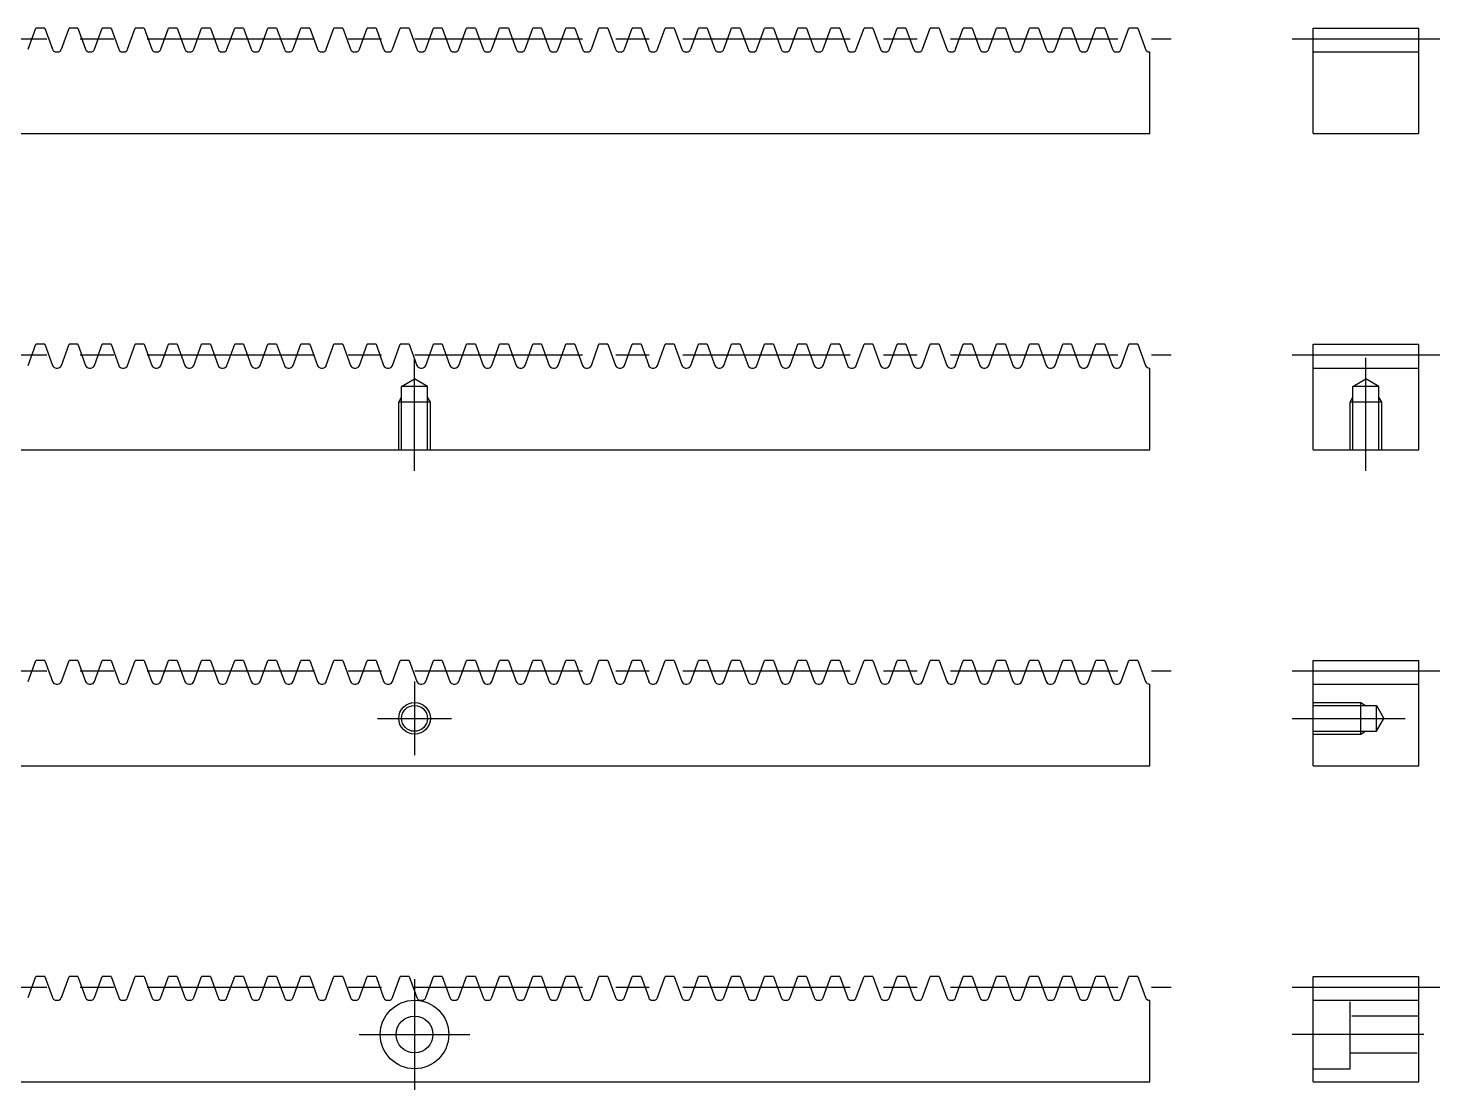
# Model space of a CAD drawing. Extents: x 0 to 537, y -23 to 115.
# Drawn here: x 403.1 to 537, y 14.3 to 115 of the extents above; entities that cross this region are included whole.
import ezdxf

# ---------------------------------------------------------------- set-up
doc = ezdxf.new("R2010")
doc.units = 0
doc.header["$LTSCALE"] = 0.5
doc.linetypes.add('CENTER', pattern=[50.8, 31.75, -6.35, 6.35, -6.35])
doc.linetypes.add('DASHED', pattern=[19.05, 12.7, -6.35])
for name, color, linetype in [('MSM_CENTER', 1, 'CENTER'), ('MSM_CONTINUOUS', 7, 'CONTINUOUS'), ('MSM_DASHED', 4, 'DASHED'), ('MSM_NARROW', 5, 'CONTINUOUS')]:
    doc.layers.add(name, color=color, linetype=linetype)

msp = doc.modelspace()

# ---------------------------------------------------------------- linework, layer by layer
at = {"layer": 'MSM_CENTER'}
for p, q in [((8, 114), (511.51, 114)), ((523, 114), (537, 114)), ((8, 84), (511.51, 84)), ((439.76, 73), (439.76, 83.71)), ((523, 84), (537, 84)), ((530, 73), (530, 83.71)), ((8, 54), (511.51, 54)), ((523, 54), (537, 54)), ((439.76, 53), (439.76, 46)), ((436.26, 49.5), (443.25, 49.5)), ((523, 49.5), (533.71, 49.5)), ((439.76, 24.75), (439.76, 14.25)), ((8, 24), (511.51, 24)), ((523, 24), (537, 24)), ((434.51, 19.5), (445, 19.5)), ((535.5, 19.5), (523, 19.5))]:
    msp.add_line(p, q, dxfattribs=at)
at = {"layer": 'MSM_CONTINUOUS'}
for p, q in [((403.12, 113), (403.85, 115)), ((404.69, 115), (403.85, 115)), ((404.69, 115), (405.42, 113)), ((406.26, 113), (406.99, 115)), ((407.83, 115), (406.99, 115)), ((407.83, 115), (408.56, 113)), ((409.4, 113), (410.13, 115)), ((410.97, 115), (410.13, 115)), ((410.97, 115), (411.7, 113)), ((412.54, 113), (413.27, 115)), ((414.11, 115), (413.27, 115)), ((414.11, 115), (414.84, 113)), ((415.69, 113), (416.41, 115)), ((417.26, 115), (416.41, 115)), ((417.26, 115), (417.98, 113)), ((418.83, 113), (419.56, 115)), ((420.4, 115), (419.56, 115)), ((420.4, 115), (421.13, 113)), ((421.97, 113), (422.7, 115)), ((423.54, 115), (422.7, 115)), ((423.54, 115), (424.27, 113)), ((425.11, 113), (425.84, 115)), ((426.68, 115), (425.84, 115)), ((426.68, 115), (427.41, 113)), ((428.25, 113), (428.98, 115)), ((429.82, 115), (428.98, 115)), ((429.82, 115), (430.55, 113)), ((431.39, 113), (432.12, 115)), ((432.96, 115), (432.12, 115)), ((432.96, 115), (433.69, 113)), ((434.54, 113), (435.26, 115)), ((436.11, 115), (435.26, 115)), ((436.11, 115), (436.83, 113)), ((437.68, 113), (438.4, 115)), ((439.25, 115), (438.4, 115)), ((439.25, 115), (439.98, 113)), ((440.82, 113), (441.55, 115)), ((442.39, 115), (441.55, 115)), ((442.39, 115), (443.12, 113)), ((443.96, 113), (444.69, 115)), ((445.53, 115), (444.69, 115)), ((445.53, 115), (446.26, 113)), ((447.1, 113), (447.83, 115)), ((448.67, 115), (447.83, 115)), ((448.67, 115), (449.4, 113)), ((450.24, 113), (450.97, 115)), ((451.81, 115), (450.97, 115)), ((451.81, 115), (452.54, 113)), ((453.38, 113), (454.11, 115)), ((454.96, 115), (454.11, 115)), ((454.96, 115), (455.68, 113)), ((456.53, 113), (457.25, 115)), ((458.1, 115), (457.25, 115)), ((458.1, 115), (458.83, 113)), ((459.67, 113), (460.4, 115)), ((461.24, 115), (460.4, 115)), ((461.24, 115), (461.97, 113)), ((462.81, 113), (463.54, 115)), ((464.38, 115), (463.54, 115)), ((464.38, 115), (465.11, 113)), ((465.95, 113), (466.68, 115)), ((467.52, 115), (466.68, 115)), ((467.52, 115), (468.25, 113)), ((469.09, 113), (469.82, 115)), ((470.66, 115), (469.82, 115)), ((470.66, 115), (471.39, 113)), ((472.23, 113), (472.96, 115)), ((473.81, 115), (472.96, 115)), ((473.81, 115), (474.53, 113)), ((475.38, 113), (476.1, 115)), ((476.95, 115), (476.1, 115)), ((476.95, 115), (477.67, 113)), ((478.52, 113), (479.25, 115)), ((480.09, 115), (479.25, 115)), ((480.09, 115), (480.82, 113)), ((481.66, 113), (482.39, 115)), ((483.23, 115), (482.39, 115)), ((483.23, 115), (483.96, 113)), ((484.8, 113), (485.53, 115)), ((486.37, 115), (485.53, 115)), ((486.37, 115), (487.1, 113)), ((487.94, 113), (488.67, 115)), ((489.51, 115), (488.67, 115)), ((489.51, 115), (490.24, 113)), ((491.08, 113), (491.81, 115)), ((492.65, 115), (491.81, 115)), ((492.65, 115), (493.38, 113)), ((494.23, 113), (494.95, 115)), ((495.8, 115), (494.95, 115)), ((495.8, 115), (496.52, 113)), ((497.37, 113), (498.1, 115)), ((498.94, 115), (498.1, 115)), ((498.94, 115), (499.67, 113)), ((500.51, 113), (501.24, 115)), ((502.08, 115), (501.24, 115)), ((502.08, 115), (502.81, 113)), ((503.65, 113), (504.38, 115)), ((505.22, 115), (504.38, 115)), ((505.22, 115), (505.95, 113)), ((506.79, 113), (507.52, 115)), ((508.36, 115), (507.52, 115)), ((508.36, 115), (509.09, 113)), ((525, 115), (535, 115)), ((525, 105), (525, 115)), ((535, 105), (535, 115)), ((405.78, 112.75), (405.9, 112.75)), ((408.92, 112.75), (409.05, 112.75)), ((412.06, 112.75), (412.19, 112.75)), ((415.2, 112.75), (415.33, 112.75)), ((418.34, 112.75), (418.47, 112.75)), ((421.48, 112.75), (421.61, 112.75)), ((424.62, 112.75), (424.75, 112.75)), ((427.77, 112.75), (427.89, 112.75)), ((430.91, 112.75), (431.04, 112.75)), ((434.05, 112.75), (434.18, 112.75)), ((437.19, 112.75), (437.32, 112.75)), ((440.33, 112.75), (440.46, 112.75)), ((443.47, 112.75), (443.6, 112.75)), ((446.62, 112.75), (446.74, 112.75)), ((449.76, 112.75), (449.89, 112.75)), ((452.9, 112.75), (453.03, 112.75)), ((456.04, 112.75), (456.17, 112.75)), ((459.18, 112.75), (459.31, 112.75)), ((462.32, 112.75), (462.45, 112.75)), ((465.47, 112.75), (465.59, 112.75)), ((468.61, 112.75), (468.74, 112.75)), ((471.75, 112.75), (471.88, 112.75)), ((474.89, 112.75), (475.02, 112.75)), ((478.03, 112.75), (478.16, 112.75)), ((481.17, 112.75), (481.3, 112.75)), ((484.32, 112.75), (484.44, 112.75)), ((487.46, 112.75), (487.59, 112.75)), ((490.6, 112.75), (490.73, 112.75)), ((493.74, 112.75), (493.87, 112.75)), ((496.88, 112.75), (497.01, 112.75)), ((500.02, 112.75), (500.15, 112.75)), ((503.16, 112.75), (503.29, 112.75)), ((506.31, 112.75), (506.43, 112.75)), ((509.45, 112.75), (509.51, 112.75)), ((509.51, 105), (509.51, 112.75)), ((525, 112.75), (535, 112.75)), ((10, 105), (509.51, 105)), ((525, 105), (535, 105)), ((403.12, 83), (403.85, 85)), ((404.69, 85), (403.85, 85)), ((404.69, 85), (405.42, 83)), ((406.26, 83), (406.99, 85)), ((407.83, 85), (406.99, 85)), ((407.83, 85), (408.56, 83)), ((409.4, 83), (410.13, 85)), ((410.97, 85), (410.13, 85)), ((410.97, 85), (411.7, 83)), ((412.54, 83), (413.27, 85)), ((414.11, 85), (413.27, 85)), ((414.11, 85), (414.84, 83)), ((415.69, 83), (416.41, 85)), ((417.26, 85), (416.41, 85)), ((417.26, 85), (417.98, 83)), ((418.83, 83), (419.56, 85)), ((420.4, 85), (419.56, 85)), ((420.4, 85), (421.13, 83)), ((421.97, 83), (422.7, 85)), ((423.54, 85), (422.7, 85)), ((423.54, 85), (424.27, 83)), ((425.11, 83), (425.84, 85)), ((426.68, 85), (425.84, 85)), ((426.68, 85), (427.41, 83)), ((428.25, 83), (428.98, 85)), ((429.82, 85), (428.98, 85)), ((429.82, 85), (430.55, 83)), ((431.39, 83), (432.12, 85)), ((432.96, 85), (432.12, 85)), ((432.96, 85), (433.69, 83)), ((434.54, 83), (435.26, 85)), ((436.11, 85), (435.26, 85)), ((436.11, 85), (436.83, 83)), ((437.68, 83), (438.4, 85)), ((439.25, 85), (438.4, 85)), ((439.25, 85), (439.98, 83)), ((440.82, 83), (441.55, 85)), ((442.39, 85), (441.55, 85)), ((442.39, 85), (443.12, 83)), ((443.96, 83), (444.69, 85)), ((445.53, 85), (444.69, 85)), ((445.53, 85), (446.26, 83)), ((447.1, 83), (447.83, 85)), ((448.67, 85), (447.83, 85)), ((448.67, 85), (449.4, 83)), ((450.24, 83), (450.97, 85)), ((451.81, 85), (450.97, 85)), ((451.81, 85), (452.54, 83)), ((453.38, 83), (454.11, 85)), ((454.96, 85), (454.11, 85)), ((454.96, 85), (455.68, 83)), ((456.53, 83), (457.25, 85)), ((458.1, 85), (457.25, 85)), ((458.1, 85), (458.83, 83)), ((459.67, 83), (460.4, 85)), ((461.24, 85), (460.4, 85)), ((461.24, 85), (461.97, 83)), ((462.81, 83), (463.54, 85)), ((464.38, 85), (463.54, 85)), ((464.38, 85), (465.11, 83)), ((465.95, 83), (466.68, 85)), ((467.52, 85), (466.68, 85)), ((467.52, 85), (468.25, 83)), ((469.09, 83), (469.82, 85)), ((470.66, 85), (469.82, 85)), ((470.66, 85), (471.39, 83)), ((472.23, 83), (472.96, 85)), ((473.81, 85), (472.96, 85)), ((473.81, 85), (474.53, 83)), ((475.38, 83), (476.1, 85)), ((476.95, 85), (476.1, 85)), ((476.95, 85), (477.67, 83)), ((478.52, 83), (479.25, 85)), ((480.09, 85), (479.25, 85)), ((480.09, 85), (480.82, 83)), ((481.66, 83), (482.39, 85)), ((483.23, 85), (482.39, 85)), ((483.23, 85), (483.96, 83)), ((484.8, 83), (485.53, 85)), ((486.37, 85), (485.53, 85)), ((486.37, 85), (487.1, 83)), ((487.94, 83), (488.67, 85)), ((489.51, 85), (488.67, 85)), ((489.51, 85), (490.24, 83)), ((491.08, 83), (491.81, 85)), ((492.65, 85), (491.81, 85)), ((492.65, 85), (493.38, 83)), ((494.23, 83), (494.95, 85)), ((495.8, 85), (494.95, 85)), ((495.8, 85), (496.52, 83)), ((497.37, 83), (498.1, 85)), ((498.94, 85), (498.1, 85)), ((498.94, 85), (499.67, 83)), ((500.51, 83), (501.24, 85)), ((502.08, 85), (501.24, 85)), ((502.08, 85), (502.81, 83)), ((503.65, 83), (504.38, 85)), ((505.22, 85), (504.38, 85)), ((505.22, 85), (505.95, 83)), ((506.79, 83), (507.52, 85)), ((508.36, 85), (507.52, 85)), ((508.36, 85), (509.09, 83)), ((525, 85), (535, 85)), ((525, 75), (525, 85)), ((535, 75), (535, 85)), ((405.78, 82.75), (405.9, 82.75)), ((408.92, 82.75), (409.05, 82.75)), ((412.06, 82.75), (412.19, 82.75)), ((415.2, 82.75), (415.33, 82.75)), ((418.34, 82.75), (418.47, 82.75)), ((421.48, 82.75), (421.61, 82.75)), ((424.62, 82.75), (424.75, 82.75)), ((427.77, 82.75), (427.89, 82.75)), ((430.91, 82.75), (431.04, 82.75)), ((434.05, 82.75), (434.18, 82.75)), ((437.19, 82.75), (437.32, 82.75)), ((440.33, 82.75), (440.46, 82.75)), ((443.47, 82.75), (443.6, 82.75)), ((446.62, 82.75), (446.74, 82.75)), ((449.76, 82.75), (449.89, 82.75)), ((452.9, 82.75), (453.03, 82.75)), ((456.04, 82.75), (456.17, 82.75)), ((459.18, 82.75), (459.31, 82.75)), ((462.32, 82.75), (462.45, 82.75)), ((465.47, 82.75), (465.59, 82.75)), ((468.61, 82.75), (468.74, 82.75)), ((471.75, 82.75), (471.88, 82.75)), ((474.89, 82.75), (475.02, 82.75)), ((478.03, 82.75), (478.16, 82.75)), ((481.17, 82.75), (481.3, 82.75)), ((484.32, 82.75), (484.44, 82.75)), ((487.46, 82.75), (487.59, 82.75)), ((490.6, 82.75), (490.73, 82.75)), ((493.74, 82.75), (493.87, 82.75)), ((496.88, 82.75), (497.01, 82.75)), ((500.02, 82.75), (500.15, 82.75)), ((503.16, 82.75), (503.29, 82.75)), ((506.31, 82.75), (506.43, 82.75)), ((509.45, 82.75), (509.51, 82.75)), ((509.51, 75), (509.51, 82.75)), ((525, 82.75), (535, 82.75)), ((10, 75), (509.51, 75)), ((525, 75), (535, 75)), ((403.12, 53), (403.85, 55)), ((404.69, 55), (403.85, 55)), ((404.69, 55), (405.42, 53)), ((406.26, 53), (406.99, 55)), ((407.83, 55), (406.99, 55)), ((407.83, 55), (408.56, 53)), ((409.4, 53), (410.13, 55)), ((410.97, 55), (410.13, 55)), ((410.97, 55), (411.7, 53)), ((412.54, 53), (413.27, 55)), ((414.11, 55), (413.27, 55)), ((414.11, 55), (414.84, 53)), ((415.69, 53), (416.41, 55)), ((417.26, 55), (416.41, 55)), ((417.26, 55), (417.98, 53)), ((418.83, 53), (419.56, 55)), ((420.4, 55), (419.56, 55)), ((420.4, 55), (421.13, 53)), ((421.97, 53), (422.7, 55)), ((423.54, 55), (422.7, 55)), ((423.54, 55), (424.27, 53)), ((425.11, 53), (425.84, 55)), ((426.68, 55), (425.84, 55)), ((426.68, 55), (427.41, 53)), ((428.25, 53), (428.98, 55)), ((429.82, 55), (428.98, 55)), ((429.82, 55), (430.55, 53)), ((431.39, 53), (432.12, 55)), ((432.96, 55), (432.12, 55)), ((432.96, 55), (433.69, 53)), ((434.54, 53), (435.26, 55)), ((436.11, 55), (435.26, 55)), ((436.11, 55), (436.83, 53)), ((437.68, 53), (438.4, 55)), ((439.25, 55), (438.4, 55)), ((439.25, 55), (439.98, 53)), ((440.82, 53), (441.55, 55)), ((442.39, 55), (441.55, 55)), ((442.39, 55), (443.12, 53)), ((443.96, 53), (444.69, 55)), ((445.53, 55), (444.69, 55)), ((445.53, 55), (446.26, 53)), ((447.1, 53), (447.83, 55)), ((448.67, 55), (447.83, 55)), ((448.67, 55), (449.4, 53)), ((450.24, 53), (450.97, 55)), ((451.81, 55), (450.97, 55)), ((451.81, 55), (452.54, 53)), ((453.38, 53), (454.11, 55)), ((454.96, 55), (454.11, 55)), ((454.96, 55), (455.68, 53)), ((456.53, 53), (457.25, 55)), ((458.1, 55), (457.25, 55)), ((458.1, 55), (458.83, 53)), ((459.67, 53), (460.4, 55)), ((461.24, 55), (460.4, 55)), ((461.24, 55), (461.97, 53)), ((462.81, 53), (463.54, 55)), ((464.38, 55), (463.54, 55)), ((464.38, 55), (465.11, 53)), ((465.95, 53), (466.68, 55)), ((467.52, 55), (466.68, 55)), ((467.52, 55), (468.25, 53)), ((469.09, 53), (469.82, 55)), ((470.66, 55), (469.82, 55)), ((470.66, 55), (471.39, 53)), ((472.23, 53), (472.96, 55)), ((473.81, 55), (472.96, 55)), ((473.81, 55), (474.53, 53)), ((475.38, 53), (476.1, 55)), ((476.95, 55), (476.1, 55)), ((476.95, 55), (477.67, 53)), ((478.52, 53), (479.25, 55)), ((480.09, 55), (479.25, 55)), ((480.09, 55), (480.82, 53)), ((481.66, 53), (482.39, 55)), ((483.23, 55), (482.39, 55)), ((483.23, 55), (483.96, 53)), ((484.8, 53), (485.53, 55)), ((486.37, 55), (485.53, 55)), ((486.37, 55), (487.1, 53)), ((487.94, 53), (488.67, 55)), ((489.51, 55), (488.67, 55)), ((489.51, 55), (490.24, 53)), ((491.08, 53), (491.81, 55)), ((492.65, 55), (491.81, 55)), ((492.65, 55), (493.38, 53)), ((494.23, 53), (494.95, 55)), ((495.8, 55), (494.95, 55)), ((495.8, 55), (496.52, 53)), ((497.37, 53), (498.1, 55)), ((498.94, 55), (498.1, 55)), ((498.94, 55), (499.67, 53)), ((500.51, 53), (501.24, 55)), ((502.08, 55), (501.24, 55)), ((502.08, 55), (502.81, 53)), ((503.65, 53), (504.38, 55)), ((505.22, 55), (504.38, 55)), ((505.22, 55), (505.95, 53)), ((506.79, 53), (507.52, 55)), ((508.36, 55), (507.52, 55)), ((508.36, 55), (509.09, 53)), ((525, 55), (535, 55)), ((525, 45), (525, 55)), ((535, 45), (535, 55)), ((405.78, 52.75), (405.9, 52.75)), ((408.92, 52.75), (409.05, 52.75)), ((412.06, 52.75), (412.19, 52.75)), ((415.2, 52.75), (415.33, 52.75)), ((418.34, 52.75), (418.47, 52.75)), ((421.48, 52.75), (421.61, 52.75)), ((424.62, 52.75), (424.75, 52.75)), ((427.77, 52.75), (427.89, 52.75)), ((430.91, 52.75), (431.04, 52.75)), ((434.05, 52.75), (434.18, 52.75)), ((437.19, 52.75), (437.32, 52.75)), ((440.33, 52.75), (440.46, 52.75)), ((443.47, 52.75), (443.6, 52.75)), ((446.62, 52.75), (446.74, 52.75)), ((449.76, 52.75), (449.89, 52.75)), ((452.9, 52.75), (453.03, 52.75)), ((456.04, 52.75), (456.17, 52.75)), ((459.18, 52.75), (459.31, 52.75)), ((462.32, 52.75), (462.45, 52.75)), ((465.47, 52.75), (465.59, 52.75)), ((468.61, 52.75), (468.74, 52.75)), ((471.75, 52.75), (471.88, 52.75)), ((474.89, 52.75), (475.02, 52.75)), ((478.03, 52.75), (478.16, 52.75)), ((481.17, 52.75), (481.3, 52.75)), ((484.32, 52.75), (484.44, 52.75)), ((487.46, 52.75), (487.59, 52.75)), ((490.6, 52.75), (490.73, 52.75)), ((493.74, 52.75), (493.87, 52.75)), ((496.88, 52.75), (497.01, 52.75)), ((500.02, 52.75), (500.15, 52.75)), ((503.16, 52.75), (503.29, 52.75)), ((506.31, 52.75), (506.43, 52.75)), ((509.45, 52.75), (509.51, 52.75)), ((509.51, 45), (509.51, 52.75)), ((525, 52.75), (535, 52.75)), ((10, 45), (509.51, 45)), ((525, 45), (535, 45)), ((403.12, 23), (403.85, 25)), ((404.69, 25), (403.85, 25)), ((404.69, 25), (405.42, 23)), ((406.26, 23), (406.99, 25)), ((407.83, 25), (406.99, 25)), ((407.83, 25), (408.56, 23)), ((409.4, 23), (410.13, 25)), ((410.97, 25), (410.13, 25)), ((410.97, 25), (411.7, 23)), ((412.54, 23), (413.27, 25)), ((414.11, 25), (413.27, 25)), ((414.11, 25), (414.84, 23)), ((415.69, 23), (416.41, 25)), ((417.26, 25), (416.41, 25)), ((417.26, 25), (417.98, 23)), ((418.83, 23), (419.56, 25)), ((420.4, 25), (419.56, 25)), ((420.4, 25), (421.13, 23)), ((421.97, 23), (422.7, 25)), ((423.54, 25), (422.7, 25)), ((423.54, 25), (424.27, 23)), ((425.11, 23), (425.84, 25)), ((426.68, 25), (425.84, 25)), ((426.68, 25), (427.41, 23)), ((428.25, 23), (428.98, 25)), ((429.82, 25), (428.98, 25)), ((429.82, 25), (430.55, 23)), ((431.39, 23), (432.12, 25)), ((432.96, 25), (432.12, 25)), ((432.96, 25), (433.69, 23)), ((434.54, 23), (435.26, 25)), ((436.11, 25), (435.26, 25)), ((436.11, 25), (436.83, 23)), ((437.68, 23), (438.4, 25)), ((439.25, 25), (438.4, 25)), ((439.25, 25), (439.98, 23)), ((440.82, 23), (441.55, 25)), ((442.39, 25), (441.55, 25)), ((442.39, 25), (443.12, 23)), ((443.96, 23), (444.69, 25)), ((445.53, 25), (444.69, 25)), ((445.53, 25), (446.26, 23)), ((447.1, 23), (447.83, 25)), ((448.67, 25), (447.83, 25)), ((448.67, 25), (449.4, 23)), ((450.24, 23), (450.97, 25)), ((451.81, 25), (450.97, 25)), ((451.81, 25), (452.54, 23)), ((453.38, 23), (454.11, 25)), ((454.96, 25), (454.11, 25)), ((454.96, 25), (455.68, 23)), ((456.53, 23), (457.25, 25)), ((458.1, 25), (457.25, 25)), ((458.1, 25), (458.83, 23)), ((459.67, 23), (460.4, 25)), ((461.24, 25), (460.4, 25)), ((461.24, 25), (461.97, 23)), ((462.81, 23), (463.54, 25)), ((464.38, 25), (463.54, 25)), ((464.38, 25), (465.11, 23)), ((465.95, 23), (466.68, 25)), ((467.52, 25), (466.68, 25)), ((467.52, 25), (468.25, 23)), ((469.09, 23), (469.82, 25)), ((470.66, 25), (469.82, 25)), ((470.66, 25), (471.39, 23)), ((472.23, 23), (472.96, 25)), ((473.81, 25), (472.96, 25)), ((473.81, 25), (474.53, 23)), ((475.38, 23), (476.1, 25)), ((476.95, 25), (476.1, 25)), ((476.95, 25), (477.67, 23)), ((478.52, 23), (479.25, 25)), ((480.09, 25), (479.25, 25)), ((480.09, 25), (480.82, 23)), ((481.66, 23), (482.39, 25)), ((483.23, 25), (482.39, 25)), ((483.23, 25), (483.96, 23)), ((484.8, 23), (485.53, 25)), ((486.37, 25), (485.53, 25)), ((486.37, 25), (487.1, 23)), ((487.94, 23), (488.67, 25)), ((489.51, 25), (488.67, 25)), ((489.51, 25), (490.24, 23)), ((491.08, 23), (491.81, 25)), ((492.65, 25), (491.81, 25)), ((492.65, 25), (493.38, 23)), ((494.23, 23), (494.95, 25)), ((495.8, 25), (494.95, 25)), ((495.8, 25), (496.52, 23)), ((497.37, 23), (498.1, 25)), ((498.94, 25), (498.1, 25)), ((498.94, 25), (499.67, 23)), ((500.51, 23), (501.24, 25)), ((502.08, 25), (501.24, 25)), ((502.08, 25), (502.81, 23)), ((503.65, 23), (504.38, 25)), ((505.22, 25), (504.38, 25)), ((505.22, 25), (505.95, 23)), ((506.79, 23), (507.52, 25)), ((508.36, 25), (507.52, 25)), ((508.36, 25), (509.09, 23)), ((525, 25), (535, 25)), ((525, 15), (525, 25)), ((535, 15), (535, 25)), ((405.78, 22.75), (405.9, 22.75)), ((408.92, 22.75), (409.05, 22.75)), ((412.06, 22.75), (412.19, 22.75)), ((415.2, 22.75), (415.33, 22.75)), ((418.34, 22.75), (418.47, 22.75)), ((421.48, 22.75), (421.61, 22.75)), ((424.62, 22.75), (424.75, 22.75)), ((427.77, 22.75), (427.89, 22.75)), ((430.91, 22.75), (431.04, 22.75)), ((434.05, 22.75), (434.18, 22.75)), ((437.19, 22.75), (437.32, 22.75)), ((440.33, 22.75), (440.46, 22.75)), ((443.47, 22.75), (443.6, 22.75)), ((446.62, 22.75), (446.74, 22.75)), ((449.76, 22.75), (449.89, 22.75)), ((452.9, 22.75), (453.03, 22.75)), ((456.04, 22.75), (456.17, 22.75)), ((459.18, 22.75), (459.31, 22.75)), ((462.32, 22.75), (462.45, 22.75)), ((465.47, 22.75), (465.59, 22.75)), ((468.61, 22.75), (468.74, 22.75)), ((471.75, 22.75), (471.88, 22.75)), ((474.89, 22.75), (475.02, 22.75)), ((478.03, 22.75), (478.16, 22.75)), ((481.17, 22.75), (481.3, 22.75)), ((484.32, 22.75), (484.44, 22.75)), ((487.46, 22.75), (487.59, 22.75)), ((490.6, 22.75), (490.73, 22.75)), ((493.74, 22.75), (493.87, 22.75)), ((496.88, 22.75), (497.01, 22.75)), ((500.02, 22.75), (500.15, 22.75)), ((503.16, 22.75), (503.29, 22.75)), ((506.31, 22.75), (506.43, 22.75)), ((509.45, 22.75), (509.51, 22.75)), ((509.51, 15), (509.51, 22.75)), ((525, 22.75), (535, 22.75)), ((10, 15), (509.51, 15)), ((525, 15), (535, 15))]:
    msp.add_line(p, q, dxfattribs=at)
for centre, radius in [((439.76, 49.5), 1.23), ((439.76, 19.5), 3.25), ((439.76, 19.5), 1.75)]:
    msp.add_circle(centre, radius, dxfattribs=at)
for centre, start, end in [((405.78, 113.13), 200, 270), ((405.9, 113.13), 270, 340), ((408.92, 113.13), 200, 270), ((409.05, 113.13), 270, 340), ((412.06, 113.13), 200, 270), ((412.19, 113.13), 270, 340), ((415.2, 113.13), 200, 270), ((415.33, 113.13), 270, 340), ((418.34, 113.13), 200, 270), ((418.47, 113.13), 270, 340), ((421.48, 113.13), 200, 270), ((421.61, 113.13), 270, 340), ((424.62, 113.13), 200, 270), ((424.75, 113.13), 270, 340), ((427.77, 113.13), 200, 270), ((427.89, 113.13), 270, 340), ((430.91, 113.13), 200, 270), ((431.04, 113.13), 270, 340), ((434.05, 113.13), 200, 270), ((434.18, 113.13), 270, 340), ((437.19, 113.13), 200, 270), ((437.32, 113.13), 270, 340), ((440.33, 113.13), 200, 270), ((440.46, 113.13), 270, 340), ((443.47, 113.13), 200, 270), ((443.6, 113.13), 270, 340), ((446.62, 113.13), 200, 270), ((446.74, 113.13), 270, 340), ((449.76, 113.13), 200, 270), ((449.89, 113.13), 270, 340), ((452.9, 113.13), 200, 270), ((453.03, 113.13), 270, 340), ((456.04, 113.13), 200, 270), ((456.17, 113.13), 270, 340), ((459.18, 113.13), 200, 270), ((459.31, 113.13), 270, 340), ((462.32, 113.13), 200, 270), ((462.45, 113.13), 270, 340), ((465.47, 113.13), 200, 270), ((465.59, 113.13), 270, 340), ((468.61, 113.13), 200, 270), ((468.74, 113.13), 270, 340), ((471.75, 113.13), 200, 270), ((471.88, 113.13), 270, 340), ((474.89, 113.13), 200, 270), ((475.02, 113.13), 270, 340), ((478.03, 113.13), 200, 270), ((478.16, 113.13), 270, 340), ((481.17, 113.13), 200, 270), ((481.3, 113.13), 270, 340), ((484.32, 113.13), 200, 270), ((484.44, 113.13), 270, 340), ((487.46, 113.13), 200, 270), ((487.59, 113.13), 270, 340), ((490.6, 113.13), 200, 270), ((490.73, 113.13), 270, 340), ((493.74, 113.13), 200, 270), ((493.87, 113.13), 270, 340), ((496.88, 113.13), 200, 270), ((497.01, 113.13), 270, 340), ((500.02, 113.13), 200, 270), ((500.15, 113.13), 270, 340), ((503.16, 113.13), 200, 270), ((503.29, 113.13), 270, 340), ((506.31, 113.13), 200, 270), ((506.43, 113.13), 270, 340), ((509.45, 113.13), 200, 270), ((405.78, 83.13), 200, 270), ((405.9, 83.13), 270, 340), ((408.92, 83.13), 200, 270), ((409.05, 83.13), 270, 340), ((412.06, 83.13), 200, 270), ((412.19, 83.13), 270, 340), ((415.2, 83.13), 200, 270), ((415.33, 83.13), 270, 340), ((418.34, 83.13), 200, 270), ((418.47, 83.13), 270, 340), ((421.48, 83.13), 200, 270), ((421.61, 83.13), 270, 340), ((424.62, 83.13), 200, 270), ((424.75, 83.13), 270, 340), ((427.77, 83.13), 200, 270), ((427.89, 83.13), 270, 340), ((430.91, 83.13), 200, 270), ((431.04, 83.13), 270, 340), ((434.05, 83.13), 200, 270), ((434.18, 83.13), 270, 340), ((437.19, 83.13), 200, 270), ((437.32, 83.13), 270, 340), ((440.33, 83.13), 200, 270), ((440.46, 83.13), 270, 340), ((443.47, 83.13), 200, 270), ((443.6, 83.13), 270, 340), ((446.62, 83.13), 200, 270), ((446.74, 83.13), 270, 340), ((449.76, 83.13), 200, 270), ((449.89, 83.13), 270, 340), ((452.9, 83.13), 200, 270), ((453.03, 83.13), 270, 340), ((456.04, 83.13), 200, 270), ((456.17, 83.13), 270, 340), ((459.18, 83.13), 200, 270), ((459.31, 83.13), 270, 340), ((462.32, 83.13), 200, 270), ((462.45, 83.13), 270, 340), ((465.47, 83.13), 200, 270), ((465.59, 83.13), 270, 340), ((468.61, 83.13), 200, 270), ((468.74, 83.13), 270, 340), ((471.75, 83.13), 200, 270), ((471.88, 83.13), 270, 340), ((474.89, 83.13), 200, 270), ((475.02, 83.13), 270, 340), ((478.03, 83.13), 200, 270), ((478.16, 83.13), 270, 340), ((481.17, 83.13), 200, 270), ((481.3, 83.13), 270, 340), ((484.32, 83.13), 200, 270), ((484.44, 83.13), 270, 340), ((487.46, 83.13), 200, 270), ((487.59, 83.13), 270, 340), ((490.6, 83.13), 200, 270), ((490.73, 83.13), 270, 340), ((493.74, 83.13), 200, 270), ((493.87, 83.13), 270, 340), ((496.88, 83.13), 200, 270), ((497.01, 83.13), 270, 340), ((500.02, 83.13), 200, 270), ((500.15, 83.13), 270, 340), ((503.16, 83.13), 200, 270), ((503.29, 83.13), 270, 340), ((506.31, 83.13), 200, 270), ((506.43, 83.13), 270, 340), ((509.45, 83.13), 200, 270), ((405.78, 53.13), 200, 270), ((405.9, 53.13), 270, 340), ((408.92, 53.13), 200, 270), ((409.05, 53.13), 270, 340), ((412.06, 53.13), 200, 270), ((412.19, 53.13), 270, 340), ((415.2, 53.13), 200, 270), ((415.33, 53.13), 270, 340), ((418.34, 53.13), 200, 270), ((418.47, 53.13), 270, 340), ((421.48, 53.13), 200, 270), ((421.61, 53.13), 270, 340), ((424.62, 53.13), 200, 270), ((424.75, 53.13), 270, 340), ((427.77, 53.13), 200, 270), ((427.89, 53.13), 270, 340), ((430.91, 53.13), 200, 270), ((431.04, 53.13), 270, 340), ((434.05, 53.13), 200, 270), ((434.18, 53.13), 270, 340), ((437.19, 53.13), 200, 270), ((437.32, 53.13), 270, 340), ((440.33, 53.13), 200, 270), ((440.46, 53.13), 270, 340), ((443.47, 53.13), 200, 270), ((443.6, 53.13), 270, 340), ((446.62, 53.13), 200, 270), ((446.74, 53.13), 270, 340), ((449.76, 53.13), 200, 270), ((449.89, 53.13), 270, 340), ((452.9, 53.13), 200, 270), ((453.03, 53.13), 270, 340), ((456.04, 53.13), 200, 270), ((456.17, 53.13), 270, 340), ((459.18, 53.13), 200, 270), ((459.31, 53.13), 270, 340), ((462.32, 53.13), 200, 270), ((462.45, 53.13), 270, 340), ((465.47, 53.13), 200, 270), ((465.59, 53.13), 270, 340), ((468.61, 53.13), 200, 270), ((468.74, 53.13), 270, 340), ((471.75, 53.13), 200, 270), ((471.88, 53.13), 270, 340), ((474.89, 53.13), 200, 270), ((475.02, 53.13), 270, 340), ((478.03, 53.13), 200, 270), ((478.16, 53.13), 270, 340), ((481.17, 53.13), 200, 270), ((481.3, 53.13), 270, 340), ((484.32, 53.13), 200, 270), ((484.44, 53.13), 270, 340), ((487.46, 53.13), 200, 270), ((487.59, 53.13), 270, 340), ((490.6, 53.13), 200, 270), ((490.73, 53.13), 270, 340), ((493.74, 53.13), 200, 270), ((493.87, 53.13), 270, 340), ((496.88, 53.13), 200, 270), ((497.01, 53.13), 270, 340), ((500.02, 53.13), 200, 270), ((500.15, 53.13), 270, 340), ((503.16, 53.13), 200, 270), ((503.29, 53.13), 270, 340), ((506.31, 53.13), 200, 270), ((506.43, 53.13), 270, 340), ((509.45, 53.13), 200, 270), ((405.78, 23.13), 200, 270), ((405.9, 23.13), 270, 340), ((408.92, 23.13), 200, 270), ((409.05, 23.13), 270, 340), ((412.06, 23.13), 200, 270), ((412.19, 23.13), 270, 340), ((415.2, 23.13), 200, 270), ((415.33, 23.13), 270, 340), ((418.34, 23.13), 200, 270), ((418.47, 23.13), 270, 340), ((421.48, 23.13), 200, 270), ((421.61, 23.13), 270, 340), ((424.62, 23.13), 200, 270), ((424.75, 23.13), 270, 340), ((427.77, 23.13), 200, 270), ((427.89, 23.13), 270, 340), ((430.91, 23.13), 200, 270), ((431.04, 23.13), 270, 340), ((434.05, 23.13), 200, 270), ((434.18, 23.13), 270, 340), ((437.19, 23.13), 200, 270), ((437.32, 23.13), 270, 340), ((440.33, 23.13), 200, 270), ((440.46, 23.13), 270, 340), ((443.47, 23.13), 200, 270), ((443.6, 23.13), 270, 340), ((446.62, 23.13), 200, 270), ((446.74, 23.13), 270, 340), ((449.76, 23.13), 200, 270), ((449.89, 23.13), 270, 340), ((452.9, 23.13), 200, 270), ((453.03, 23.13), 270, 340), ((456.04, 23.13), 200, 270), ((456.17, 23.13), 270, 340), ((459.18, 23.13), 200, 270), ((459.31, 23.13), 270, 340), ((462.32, 23.13), 200, 270), ((462.45, 23.13), 270, 340), ((465.47, 23.13), 200, 270), ((465.59, 23.13), 270, 340), ((468.61, 23.13), 200, 270), ((468.74, 23.13), 270, 340), ((471.75, 23.13), 200, 270), ((471.88, 23.13), 270, 340), ((474.89, 23.13), 200, 270), ((475.02, 23.13), 270, 340), ((478.03, 23.13), 200, 270), ((478.16, 23.13), 270, 340), ((481.17, 23.13), 200, 270), ((481.3, 23.13), 270, 340), ((484.32, 23.13), 200, 270), ((484.44, 23.13), 270, 340), ((487.46, 23.13), 200, 270), ((487.59, 23.13), 270, 340), ((490.6, 23.13), 200, 270), ((490.73, 23.13), 270, 340), ((493.74, 23.13), 200, 270), ((493.87, 23.13), 270, 340), ((496.88, 23.13), 200, 270), ((497.01, 23.13), 270, 340), ((500.02, 23.13), 200, 270), ((500.15, 23.13), 270, 340), ((503.16, 23.13), 200, 270), ((503.29, 23.13), 270, 340), ((506.31, 23.13), 200, 270), ((506.43, 23.13), 270, 340), ((509.45, 23.13), 200, 270)]:
    msp.add_arc(centre, 0.38, start, end, dxfattribs=at)
at = {"layer": 'MSM_DASHED'}
for p, q in [((438.53, 81), (439.76, 81.71)), ((440.98, 81), (439.76, 81.71)), ((528.77, 81), (530, 81.71)), ((531.23, 81), (530, 81.71)), ((440.98, 81), (438.53, 81)), ((438.53, 75), (438.53, 81)), ((440.98, 75), (440.98, 81)), ((531.23, 81), (528.77, 81)), ((528.77, 75), (528.77, 81)), ((531.23, 75), (531.23, 81)), ((438.26, 79.5), (438.53, 79.97)), ((441.26, 79.5), (438.26, 79.5)), ((438.26, 75), (438.26, 79.5)), ((441.26, 79.5), (440.98, 79.97)), ((441.26, 75), (441.26, 79.5)), ((528.5, 79.5), (528.77, 79.97)), ((531.5, 79.5), (528.5, 79.5)), ((528.5, 75), (528.5, 79.5)), ((531.5, 79.5), (531.23, 79.97)), ((531.5, 75), (531.5, 79.5)), ((525, 51), (529.5, 51)), ((529.5, 51), (529.97, 50.73)), ((529.5, 48), (529.5, 51)), ((525, 50.73), (531, 50.73)), ((531, 48.27), (531, 50.73)), ((531, 50.73), (531.71, 49.5)), ((525, 48.27), (531, 48.27)), ((529.5, 48), (529.97, 48.27)), ((531, 48.27), (531.71, 49.5)), ((525, 48), (529.5, 48)), ((528.5, 16.25), (528.5, 22.75)), ((535, 21.25), (528.5, 21.25)), ((528.5, 17.75), (535, 17.75)), ((525, 16.25), (528.5, 16.25))]:
    msp.add_line(p, q, dxfattribs=at)
at = {"layer": 'MSM_NARROW'}
msp.add_circle((439.76, 49.5), 1.5, dxfattribs=at)

doc.saveas('drawing.dxf')
